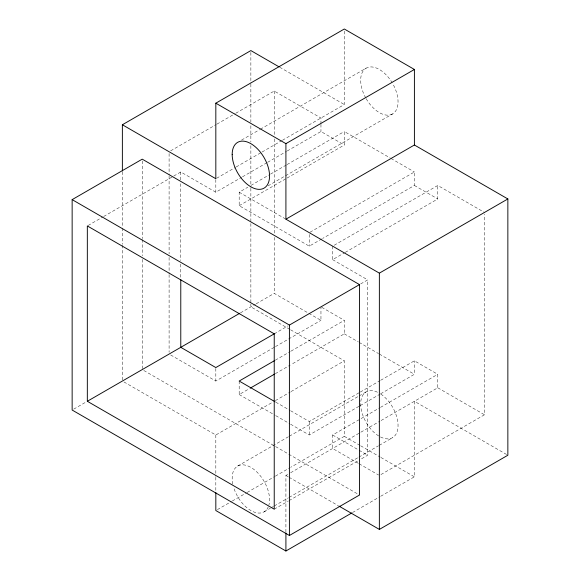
<?xml version="1.0" encoding="UTF-8"?>
<svg xmlns="http://www.w3.org/2000/svg" width="580" height="580" viewBox="0 0 580 580"><rect width="100%" height="100%" fill="white"/><g stroke="black" fill="none" stroke-linecap="round" stroke-linejoin="round"><path stroke-width="0.43" stroke-dasharray="2.9 2.17" d="M170.665 150.836L216.173 124.569M216.956 124.113L235.001 113.694M235.785 113.245L274.231 91.045L320.957 118.023L320.957 123.417M88.109 225.482L102.906 216.935M103.682 216.485L172.992 176.472M173.768 176.023L180.779 171.977L215.825 192.212L241.715 177.262M241.57 140.077L259.594 129.674M260.376 129.224L366.147 68.157A26.433 15.261 60 0 1 392.138 82.679M216.608 178.27L235.436 167.395M236.198 166.96L261.326 152.446M262.051 152.032L281.728 140.672M282.424 140.273L344.317 104.538L344.317 30.798M242.498 176.806L266.822 162.77M267.605 162.313L286.433 151.445M287.216 150.988L320.957 131.515L344.317 145L344.317 131.515L390.267 158.035M321.827 238.917L309.27 246.159L239.185 205.697L239.185 192.212L247.819 187.224M250.951 185.411L269.787 174.544M270.57 174.087L286.259 165.032M287.042 164.575L344.317 131.515M268.004 185.861L392.58 113.934A26.433 15.261 60 0 0 392.58 83.418M239.185 205.697L286.259 178.517M287.042 178.067L344.317 145M310.061 232.218L414.403 171.977L414.403 185.462L322.611 238.46M334.203 245.253L437.77 185.462L484.496 212.439M73.703 409.147L86.159 401.954M240.497 312.852L255.403 304.246M256.186 303.789L274.231 293.371L320.957 320.349L320.957 307.762M332.637 246.159L332.637 259.651L344.404 252.858M345.187 252.401L437.77 198.954L437.77 185.462M274.231 333.833L288.006 325.887M360.673 283.932L367.684 279.879L367.684 455.235L359.114 460.179M170.658 354.967L215.825 381.046L274.666 347.072M275.449 346.623L320.957 320.349M275.275 360.209L290.181 351.603M290.964 351.154L344.317 320.349L344.317 333.841L290.964 364.639M239.185 381.046L239.185 394.538L249.386 388.643M275.275 373.701L290.181 365.095M123.931 381.945L215.825 435L272.238 402.433M275.369 400.62L290.254 392.029M291.037 391.572L344.317 360.818L344.317 436.349L291.037 467.11M290.587 410.72L309.27 421.515L359.484 392.522M360.267 392.065L379.885 380.748M380.668 380.291L414.403 360.818L437.77 374.303L437.77 387.788L380.495 420.855M237.655 466.066L288.579 436.66M289.362 436.211L358.31 396.401M359.092 395.951L366.147 391.877M290.587 424.212L309.27 435L359.484 406.007M360.267 405.558L379.885 394.233M380.668 393.784L414.403 374.303L414.403 360.818M358.339 463.326L332.637 448.485L332.637 435L379.712 407.82M380.495 407.37L437.77 374.303M217.391 509.632L231.493 501.49M232.275 501.033L246.384 492.891M247.167 492.442L274.587 476.608M275.369 476.158L290.254 467.56M285.911 532.114L285.911 475.462L289.826 473.2M290.609 472.751L379.929 421.182M264.081 511.843L270.352 508.225M271.135 507.775L273.485 506.412M274.267 505.963L288.369 497.821M289.159 497.372L358.106 457.562M358.889 457.113L378.472 445.802M379.255 445.346L392.58 437.661M274.231 509.182L288.245 501.091M289.029 500.641L358.339 460.629M380.929 474.556L484.496 414.765L484.496 214.245M352.51 512.553L379.929 496.719M380.712 496.262L414.403 476.818L414.403 401.28L507.079 454.785M279.683 67.215L344.317 104.538M391.043 158.485L414.403 171.977M414.403 185.462L437.77 198.954M239.185 192.212L285.135 218.732M332.637 259.651L367.684 279.879M321.733 307.313L344.317 320.349M344.317 333.841L358.339 341.932M359.114 342.381L378.58 353.619M379.363 354.068L414.403 374.303M437.77 387.788L484.496 414.765M289.804 329.346L250.864 306.863L250.864 304.145M290.587 329.795L344.317 360.818M344.317 436.349L359.89 445.346M360.673 445.795L380.139 457.033M380.922 457.482L414.403 476.818M275.79 402.179L289.804 410.27M332.637 435L358.339 449.834M359.114 450.283L367.684 455.235M239.185 394.538L275.007 415.215M275.79 415.664L289.804 423.762M359.114 463.775L378.58 475.013M143.804 370.489L274.789 446.114M275.572 446.564L359.506 495.023M285.911 475.462L288.245 476.811M289.029 477.26L338.089 505.586M320.957 124.316L320.957 131.515M309.27 234.472L309.27 246.159M309.27 421.515L309.27 435M274.231 91.045L274.231 135.307M274.231 138.917L274.231 233.762M274.231 237.372L274.231 293.371M250.864 52.396L250.864 83.186M250.864 84.085L250.864 122.126M250.864 125.744L250.864 142.049M250.864 145.667L250.864 187.325M250.864 188.232L250.864 222.64M250.864 223.546L250.864 303.238M215.825 179.619L215.825 192.212M215.825 368.459L215.825 381.046M215.825 435L215.825 476.361M215.825 477.267L215.825 491.651M180.779 171.977L180.779 180.112M180.779 183.729L180.779 260.558M180.779 264.168L180.779 278.632M169.099 153.548L169.099 175.225M169.099 176.131L169.099 253.808M169.099 257.426L169.099 273.68M169.099 274.587L169.099 352.263M142.231 160.972L142.231 238.634M142.231 239.54L142.231 255.794M142.231 259.405L142.231 368.677M122.373 171.861L122.373 227.099M122.373 228.005L122.373 244.303M122.373 245.21L122.373 380.139M268.315 506.76A26.433 15.261 60 0 1 251.111 510.675A26.433 15.261 60 0 1 233.602 487.243M232.812 484.119A26.433 15.261 60 0 1 250.864 467.371A26.433 15.261 60 0 1 268.924 504.962M392.58 113.934A26.433 15.261 60 0 1 366.147 98.68M365.726 97.926A26.433 15.261 60 0 1 366.147 68.157M380.755 394.052A26.433 15.261 60 0 1 398.039 426.358A26.433 15.261 60 0 1 379.363 436.349M378.667 435.935A26.433 15.261 60 0 1 360.673 403.578A26.433 15.261 60 0 1 379.363 393.189"/><path stroke-width="0.87" d="M122.373 170.955L122.373 124.765L250.864 50.583L278.9 66.765M122.373 124.765L215.825 178.72L215.825 103.182L344.317 29L414.403 69.462L414.403 145L285.911 219.182L285.911 143.651L414.403 69.462M72.145 199.629L142.231 159.159L359.506 284.606L359.506 495.023L289.413 535.485L72.145 410.046L72.145 199.629L289.413 325.068L359.506 284.606M87.333 401.28L274.231 509.182L274.231 333.833L87.333 225.932L87.333 401.28L239.707 313.301M274.666 333.587L215.825 367.56L180.779 347.326L180.779 279.538M285.911 219.182L379.363 273.137L507.855 198.954L507.855 455.235L379.363 529.417L338.865 506.036M274.492 360.666L239.185 381.046L275.007 401.73M250.168 388.194L274.492 374.151M215.825 492.55L215.825 510.538L285.911 551L351.726 513.003M414.403 145L507.855 198.954M215.825 103.182L285.911 143.651M379.363 273.137L379.363 529.417M289.413 325.068L289.413 535.485M285.911 533.013L285.911 551M232.181 154.44A26.433 15.261 60 0 0 260.21 189.319A26.433 15.261 60 0 0 260.21 151.938A26.433 15.261 60 0 0 232.181 154.44"/></g></svg>
